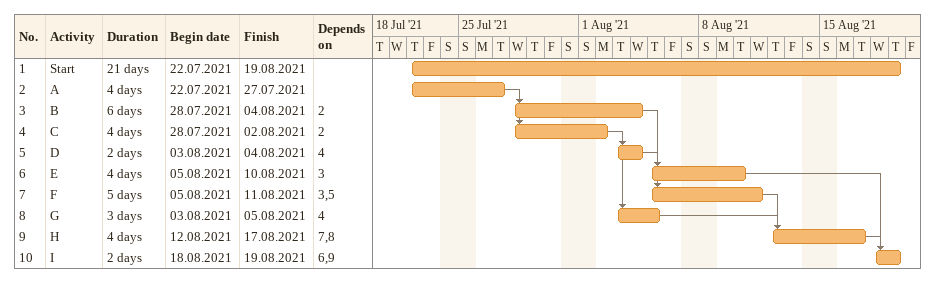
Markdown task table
| ID | Task | Duration | Start | Finish | Predecessors |
|---|---|---|---|---|---|
| 1 | Start | 21d | 2021-07-22 | 2021-08-19 |  |
| 2 | A | 4d | 2021-07-22 | 2021-07-27 |  |
| 3 | B | 6d | 2021-07-28 | 2021-08-04 | 2 |
| 4 | C | 4d | 2021-07-28 | 2021-08-02 | 2 |
| 5 | D | 2d | 2021-08-03 | 2021-08-04 | 4 |
| 6 | E | 4d | 2021-08-05 | 2021-08-10 | 3 |
| 7 | F | 5d | 2021-08-05 | 2021-08-11 | 3, 5 |
| 8 | G | 3d | 2021-08-03 | 2021-08-05 | 4 |
| 9 | H | 4d | 2021-08-12 | 2021-08-17 | 7, 8 |
| 10 | I | 2d | 2021-08-18 | 2021-08-19 | 6, 9 |
